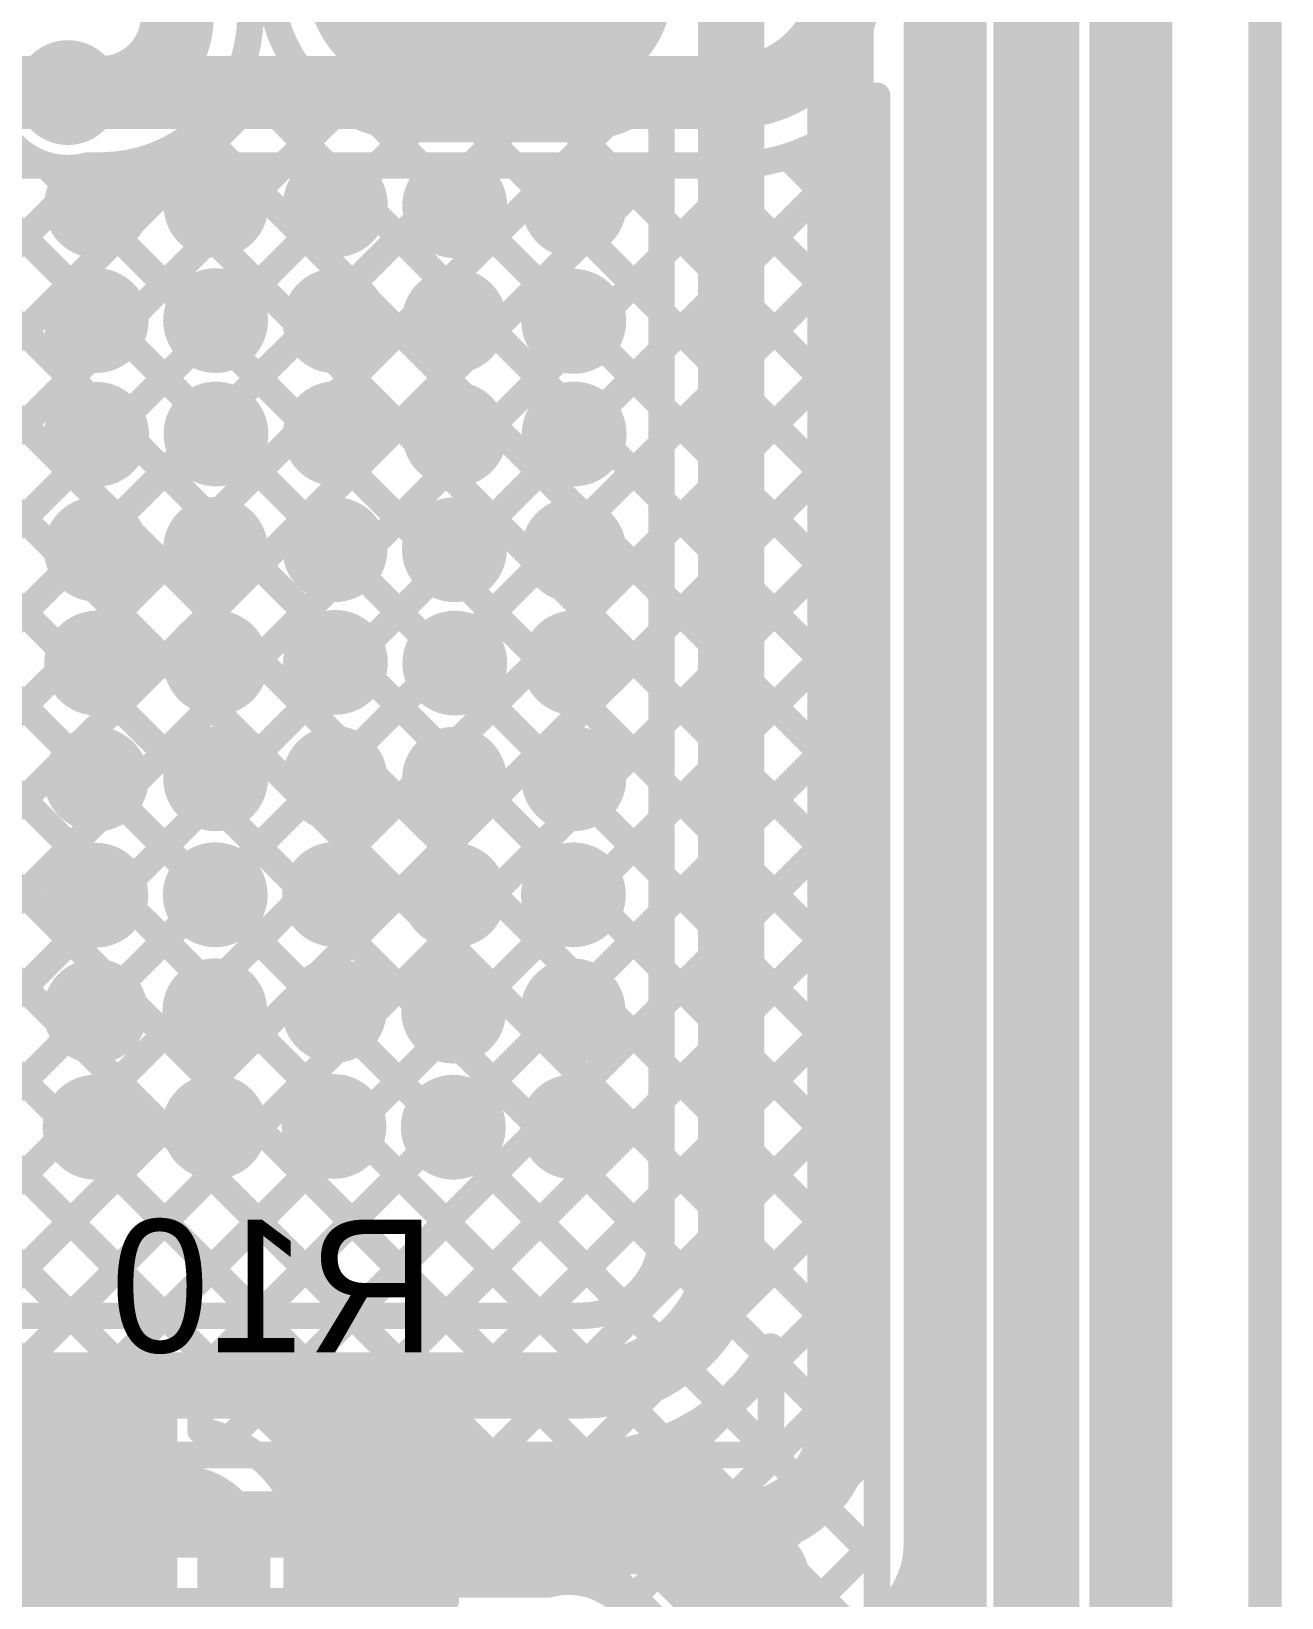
# Model space of a CAD drawing. Header units: millimetres. Extents: x 3.06 to 5.82, y 1.29 to 3.84.
# Drawn here: x 5.447 to 5.824, y 2.008 to 2.4805 of the extents above; entities that cross this region are included whole.
import ezdxf

# ---------------------------------------------------------------- set-up
doc = ezdxf.new("R2010")
doc.units = ezdxf.units.MM
doc.header["$MEASUREMENT"] = 0
for name, color, linetype in [('BottomLayer', 5, 'Continuous'), ('BottomOverlay', 54, 'Continuous'), ('BottomPaste', 16, 'Continuous'), ('BottomSolder', 6, 'Continuous'), ('Mechanical13', 56, 'Continuous'), ('MultiLayer', 9, 'Continuous'), ('TopLayer', 1, 'Continuous'), ('TopSolder', 216, 'Continuous'), ('ViaHoleLayer', 16, 'Continuous')]:
    doc.layers.add(name, color=color, linetype=linetype)

# ---------------------------------------------------------------- blocks, each defined once
blk = doc.blocks.new('RES_0805_B_80')
at = {"layer": 'BottomLayer'}
for points in [[(-0.06, -0.025), (-0.02, -0.025), (-0.06, 0.025), (-0.02, 0.025)], [(0.02, -0.025), (0.06, -0.025), (0.02, 0.025), (0.06, 0.025)]]:
    blk.add_solid(points, dxfattribs=at)
at = {"layer": 'BottomOverlay', "const_width": 0.00787}
for points in [[(0.065, 0.03), (-0.065, 0.03)], [(-0.065, 0.03), (-0.065, -0.03)], [(0.065, 0.03), (0.065, -0.03)], [(0.065, -0.03), (-0.065, -0.03)]]:
    blk.add_lwpolyline(points, dxfattribs=at)
at = {"layer": 'BottomOverlay', "const_width": 0.00394}
for points in [[(-0.06697, 0.03, 1), (-0.06303, 0.03, 1)], [(-0.06697, 0.03, 1), (-0.06303, 0.03, 1)], [(0.06303, 0.03, 1), (0.06697, 0.03, 1)], [(0.06303, 0.03, 1), (0.06697, 0.03, 1)], [(-0.06697, -0.03, 1), (-0.06303, -0.03, 1)], [(-0.06697, -0.03, 1), (-0.06303, -0.03, 1)], [(0.06303, -0.03, 1), (0.06697, -0.03, 1)], [(0.06303, -0.03, 1), (0.06697, -0.03, 1)]]:
    blk.add_lwpolyline(points, format="xyb", close=True, dxfattribs=at)
at = {"layer": 'BottomPaste'}
for points in [[(-0.06, -0.025), (-0.02, -0.025), (-0.06, 0.025), (-0.02, 0.025)], [(0.02, -0.025), (0.06, -0.025), (0.02, 0.025), (0.06, 0.025)]]:
    blk.add_solid(points, dxfattribs=at)
at = {"layer": 'BottomSolder'}
for points in [[(-0.064, -0.029), (-0.016, -0.029), (-0.064, 0.029), (-0.016, 0.029)], [(0.016, -0.029), (0.064, -0.029), (0.016, 0.029), (0.064, 0.029)]]:
    blk.add_solid(points, dxfattribs=at)

msp = doc.modelspace()

# ---------------------------------------------------------------- linework, layer by layer
at = {"layer": 'BottomLayer'}
for points, const_width in [([(5.781, 1.775), (5.781, 3.438)], 0.02), ([(5.753, 1.864), (5.753, 3.37505)], 0.02), ([(5.724, 1.8746), (5.724, 3.259)], 0.022), ([(4.90254, 2.81907), (5.702, 2.01961)], 0.008), ([(4.88955, 2.80378), (5.702, 1.99132)], 0.008), ([(4.94371, 2.80618), (5.702, 2.04789)], 0.008), ([(4.97418, 2.804), (5.702, 2.07618)], 0.008), ([(4.87354, 2.7915), (5.702, 1.96304)], 0.008), ([(4.85423, 2.78252), (5.702, 1.93475)], 0.008), ([(4.83062, 2.77785), (5.59647, 2.012)], 0.008), ([(4.81082, 2.76936), (5.56819, 2.012)], 0.008), ([(4.79724, 2.75466), (5.4789, 2.073)], 0.008), ([(4.7896, 2.73402), (5.45062, 2.073)], 0.008), ([(5.33298, 2.47348), (5.702, 2.10446)], 0.008), ([(5.3632, 2.47155), (5.702, 2.13274)], 0.008), ([(5.39148, 2.47155), (5.702, 2.16103)], 0.008), ([(5.458, 2.462), (5.65758, 2.462)], 0.022), ([(5.702, 1.88371), (5.702, 2.46104)], 0.008), ([(5.24069, 1.988), (5.702, 2.44931)], 0.008), ([(5.69336, 2.45251), (5.702, 2.44387)], 0.008), ([(4.52217, 1.49575), (5.46642, 2.44)], 0.008), ([(4.53143, 1.47673), (5.4947, 2.44)], 0.008), ([(4.55105, 1.46806), (5.52299, 2.44)], 0.008), ([(4.57927, 1.468), (5.55127, 2.44)], 0.008), ([(4.60756, 1.468), (5.57956, 2.44)], 0.008), ([(4.63584, 1.468), (5.60784, 2.44)], 0.008), ([(4.66412, 1.468), (5.63612, 2.44)], 0.008), ([(5.19686, 1.97245), (5.66487, 2.44047)], 0.008), ([(5.45103, 2.44028), (5.702, 2.18931)], 0.008), ([(5.46403, 2.44), (5.65758, 2.44)], 0.008), ([(5.4796, 2.44), (5.702, 2.2176)], 0.008), ([(5.50788, 2.44), (5.702, 2.24588)], 0.008), ([(5.53617, 2.44), (5.702, 2.27417)], 0.008), ([(5.56445, 2.44), (5.702, 2.30245)], 0.008), ([(5.59273, 2.44), (5.702, 2.33073)], 0.008), ([(5.62102, 2.44), (5.702, 2.35902)], 0.008), ([(5.6493, 2.44), (5.702, 2.3873)], 0.008), ([(5.67491, 2.44268), (5.702, 2.41559)], 0.008), ([(5.28298, 2.002), (5.702, 2.42102)], 0.008), ([(5.31126, 2.002), (5.702, 2.39274)], 0.008), ([(5.33955, 2.002), (5.702, 2.36445)], 0.008), ([(5.43883, 2.073), (5.702, 2.33617)], 0.008), ([(5.46711, 2.073), (5.702, 2.30789)], 0.008), ([(5.4954, 2.073), (5.702, 2.2796)], 0.008), ([(5.50655, 2.05587), (5.702, 2.25132)], 0.008), ([(5.52236, 2.04339), (5.702, 2.22303)], 0.008), ([(5.52993, 2.02268), (5.702, 2.19475)], 0.008), ([(5.54754, 2.012), (5.702, 2.16646)], 0.008), ([(5.57582, 2.012), (5.702, 2.13818)], 0.008), ([(5.60446, 2.01235), (5.702, 2.1099)], 0.008), ([(5.62581, 2.00542), (5.702, 2.08161)], 0.008), ([(5.436, 2.073), (5.498, 2.073)], 0.008), ([(5.498, 2.05842), (5.498, 2.073)], 0.008), ([(5.63016, 1.98149), (5.702, 2.05333)], 0.008), ([(5.549, 2.035), (5.639, 2.035)], 0.04), ([(5.639, 2.035), (5.662, 2.012)], 0.04), ([(5.467, 2.037), (5.49131, 2.037)], 0.022), ([(5.662, 1.918), (5.662, 2.012)], 0.04), ([(5.508, 2.004), (5.508, 2.02031)], 0.022), ([(5.614, 1.93704), (5.702, 2.02504)], 0.008), ([(5.52997, 2.02194), (5.5399, 2.012)], 0.008), ([(5.53, 2.012), (5.53, 2.02031)], 0.008), ([(5.53, 2.012), (5.60297, 2.012)], 0.008)]:
    msp.add_lwpolyline(points, dxfattribs=dict(at, const_width=const_width))
for points, const_width in [([(5.693, 2.49742, -0.414214), (5.65758, 2.462)], 0.022), ([(5.46403, 2.44, -0.637499), (5.43728, 2.47155)], 0.008), ([(5.702, 2.46104, -0.224804), (5.65758, 2.44)], 0.008), ([(5.498, 2.05842, -0.364179), (5.53, 2.02031)], 0.008), ([(5.49131, 2.037, -0.414214), (5.508, 2.02031)], 0.022), ([(5.549, 2.035, -0.414214), (5.547, 2.037)], 0.022), ([(5.522, 1.99, -0.414214), (5.508, 2.004)], 0.022), ([(5.60297, 2.012, -0.494904), (5.63181, 1.99)], 0.008)]:
    msp.add_lwpolyline(points, format="xyb", dxfattribs=dict(at, const_width=const_width))
for points, const_width in [([(5.45209, 2.462, 1), (5.46391, 2.462, 1)], 0.01181), ([(5.4525, 2.462, 1), (5.4635, 2.462, 1)], 0.011), ([(5.65208, 2.462, 1), (5.66308, 2.462, 1)], 0.011), ([(5.65208, 2.462, 1), (5.66308, 2.462, 1)], 0.011), ([(5.7, 2.46104, 1), (5.704, 2.46104, 1)], 0.004), ([(5.7, 2.46104, 1), (5.704, 2.46104, 1)], 0.004), ([(5.69136, 2.45251, 1), (5.69536, 2.45251, 1)], 0.004), ([(5.7, 2.44931, 1), (5.704, 2.44931, 1)], 0.004), ([(5.7, 2.44387, 1), (5.704, 2.44387, 1)], 0.004), ([(5.44903, 2.44028, 1), (5.45303, 2.44028, 1)], 0.004), ([(5.46203, 2.44, 1), (5.46603, 2.44, 1)], 0.004), ([(5.46203, 2.44, 1), (5.46603, 2.44, 1)], 0.004), ([(5.46442, 2.44, 1), (5.46842, 2.44, 1)], 0.004), ([(5.4776, 2.44, 1), (5.4816, 2.44, 1)], 0.004), ([(5.4927, 2.44, 1), (5.4967, 2.44, 1)], 0.004), ([(5.50588, 2.44, 1), (5.50988, 2.44, 1)], 0.004), ([(5.52099, 2.44, 1), (5.52499, 2.44, 1)], 0.004), ([(5.53417, 2.44, 1), (5.53817, 2.44, 1)], 0.004), ([(5.54927, 2.44, 1), (5.55327, 2.44, 1)], 0.004), ([(5.56245, 2.44, 1), (5.56645, 2.44, 1)], 0.004), ([(5.57756, 2.44, 1), (5.58156, 2.44, 1)], 0.004), ([(5.59073, 2.44, 1), (5.59473, 2.44, 1)], 0.004), ([(5.60584, 2.44, 1), (5.60984, 2.44, 1)], 0.004), ([(5.61902, 2.44, 1), (5.62302, 2.44, 1)], 0.004), ([(5.63412, 2.44, 1), (5.63812, 2.44, 1)], 0.004), ([(5.6473, 2.44, 1), (5.6513, 2.44, 1)], 0.004), ([(5.65558, 2.44, 1), (5.65958, 2.44, 1)], 0.004), ([(5.65558, 2.44, 1), (5.65958, 2.44, 1)], 0.004), ([(5.66287, 2.44047, 1), (5.66687, 2.44047, 1)], 0.004), ([(5.67291, 2.44268, 1), (5.67691, 2.44268, 1)], 0.004), ([(5.46074, 2.42788, 1), (5.47256, 2.42788, 1)], 0.01181), ([(5.49674, 2.42799, 1), (5.50856, 2.42799, 1)], 0.01181), ([(5.53274, 2.42811, 1), (5.54456, 2.42811, 1)], 0.01181), ([(5.56874, 2.42788, 1), (5.58056, 2.42788, 1)], 0.01181), ([(5.60474, 2.42799, 1), (5.61656, 2.42799, 1)], 0.01181), ([(5.7, 2.42102, 1), (5.704, 2.42102, 1)], 0.004), ([(5.7, 2.41559, 1), (5.704, 2.41559, 1)], 0.004), ([(5.46063, 2.39322, 1), (5.47244, 2.39322, 1)], 0.01181), ([(5.49663, 2.39322, 1), (5.50844, 2.39322, 1)], 0.01181), ([(5.53263, 2.39311, 1), (5.54444, 2.39311, 1)], 0.01181), ([(5.56863, 2.39311, 1), (5.58044, 2.39311, 1)], 0.01181), ([(5.60463, 2.39299, 1), (5.61644, 2.39299, 1)], 0.01181), ([(5.7, 2.39274, 1), (5.704, 2.39274, 1)], 0.004), ([(5.7, 2.3873, 1), (5.704, 2.3873, 1)], 0.004), ([(5.46075, 2.35889, 1), (5.47256, 2.35889, 1)], 0.01181), ([(5.49675, 2.359, 1), (5.50856, 2.359, 1)], 0.01181), ([(5.53275, 2.35911, 1), (5.54456, 2.35911, 1)], 0.01181), ([(5.56875, 2.35889, 1), (5.58056, 2.35889, 1)], 0.01181), ([(5.60475, 2.359, 1), (5.61656, 2.359, 1)], 0.01181), ([(5.7, 2.36445, 1), (5.704, 2.36445, 1)], 0.004), ([(5.7, 2.35902, 1), (5.704, 2.35902, 1)], 0.004), ([(5.7, 2.33617, 1), (5.704, 2.33617, 1)], 0.004), ([(5.46064, 2.32422, 1), (5.47245, 2.32422, 1)], 0.01181), ([(5.49664, 2.32422, 1), (5.50845, 2.32422, 1)], 0.01181), ([(5.53264, 2.32411, 1), (5.54445, 2.32411, 1)], 0.01181), ([(5.56864, 2.32411, 1), (5.58045, 2.32411, 1)], 0.01181), ([(5.60464, 2.324, 1), (5.61645, 2.324, 1)], 0.01181), ([(5.7, 2.33073, 1), (5.704, 2.33073, 1)], 0.004), ([(5.7, 2.30789, 1), (5.704, 2.30789, 1)], 0.004), ([(5.7, 2.30245, 1), (5.704, 2.30245, 1)], 0.004), ([(5.46076, 2.28989, 1), (5.47257, 2.28989, 1)], 0.01181), ([(5.49676, 2.29, 1), (5.50857, 2.29, 1)], 0.01181), ([(5.53276, 2.29011, 1), (5.54457, 2.29011, 1)], 0.01181), ([(5.56876, 2.28989, 1), (5.58057, 2.28989, 1)], 0.01181), ([(5.60476, 2.29, 1), (5.61657, 2.29, 1)], 0.01181), ([(5.7, 2.2796, 1), (5.704, 2.2796, 1)], 0.004), ([(5.7, 2.27417, 1), (5.704, 2.27417, 1)], 0.004), ([(5.46064, 2.25489, 1), (5.47245, 2.25489, 1)], 0.01181), ([(5.49664, 2.255, 1), (5.50845, 2.255, 1)], 0.01181), ([(5.53264, 2.25511, 1), (5.54445, 2.25511, 1)], 0.01181), ([(5.56864, 2.25489, 1), (5.58045, 2.25489, 1)], 0.01181), ([(5.60464, 2.255, 1), (5.61645, 2.255, 1)], 0.01181), ([(5.7, 2.25132, 1), (5.704, 2.25132, 1)], 0.004), ([(5.7, 2.24588, 1), (5.704, 2.24588, 1)], 0.004), ([(5.46053, 2.21989, 1), (5.47234, 2.21989, 1)], 0.01181), ([(5.49653, 2.22, 1), (5.50834, 2.22, 1)], 0.01181), ([(5.53253, 2.22011, 1), (5.54434, 2.22011, 1)], 0.01181), ([(5.56853, 2.21989, 1), (5.58034, 2.21989, 1)], 0.01181), ([(5.60453, 2.22, 1), (5.61634, 2.22, 1)], 0.01181), ([(5.7, 2.22303, 1), (5.704, 2.22303, 1)], 0.004), ([(5.7, 2.2176, 1), (5.704, 2.2176, 1)], 0.004), ([(5.7, 2.19475, 1), (5.704, 2.19475, 1)], 0.004), ([(5.46042, 2.18489, 1), (5.47223, 2.18489, 1)], 0.01181), ([(5.49642, 2.185, 1), (5.50823, 2.185, 1)], 0.01181), ([(5.53242, 2.18511, 1), (5.54423, 2.18511, 1)], 0.01181), ([(5.56842, 2.18489, 1), (5.58023, 2.18489, 1)], 0.01181), ([(5.60442, 2.185, 1), (5.61623, 2.185, 1)], 0.01181), ([(5.7, 2.18931, 1), (5.704, 2.18931, 1)], 0.004), ([(5.7, 2.16646, 1), (5.704, 2.16646, 1)], 0.004), ([(5.7, 2.16103, 1), (5.704, 2.16103, 1)], 0.004), ([(5.46031, 2.14989, 1), (5.47212, 2.14989, 1)], 0.01181), ([(5.49631, 2.15, 1), (5.50812, 2.15, 1)], 0.01181), ([(5.53231, 2.15011, 1), (5.54412, 2.15011, 1)], 0.01181), ([(5.56831, 2.14989, 1), (5.58012, 2.14989, 1)], 0.01181), ([(5.60431, 2.15, 1), (5.61612, 2.15, 1)], 0.01181), ([(5.7, 2.13818, 1), (5.704, 2.13818, 1)], 0.004), ([(5.7, 2.13274, 1), (5.704, 2.13274, 1)], 0.004), ([(5.7, 2.1099, 1), (5.704, 2.1099, 1)], 0.004), ([(5.7, 2.10446, 1), (5.704, 2.10446, 1)], 0.004), ([(5.7, 2.08161, 1), (5.704, 2.08161, 1)], 0.004), ([(5.7, 2.07618, 1), (5.704, 2.07618, 1)], 0.004), ([(5.44862, 2.073, 1), (5.45262, 2.073, 1)], 0.004), ([(5.46511, 2.073, 1), (5.46911, 2.073, 1)], 0.004), ([(5.4769, 2.073, 1), (5.4809, 2.073, 1)], 0.004), ([(5.4934, 2.073, 1), (5.4974, 2.073, 1)], 0.004), ([(5.496, 2.073, 1), (5.5, 2.073, 1)], 0.004), ([(5.496, 2.073, 1), (5.5, 2.073, 1)], 0.004), ([(5.496, 2.05842, 1), (5.5, 2.05842, 1)], 0.004), ([(5.496, 2.05842, 1), (5.5, 2.05842, 1)], 0.004), ([(5.50455, 2.05587, 1), (5.50855, 2.05587, 1)], 0.004), ([(5.7, 2.05333, 1), (5.704, 2.05333, 1)], 0.004), ([(5.539, 2.035, 1), (5.559, 2.035, 1)], 0.02), ([(5.629, 2.035, 1), (5.649, 2.035, 1)], 0.02), ([(5.629, 2.035, 1), (5.649, 2.035, 1)], 0.02), ([(5.7, 2.04789, 1), (5.704, 2.04789, 1)], 0.004), ([(5.4615, 2.037, 1), (5.4725, 2.037, 1)], 0.011), ([(5.48581, 2.037, 1), (5.49681, 2.037, 1)], 0.011), ([(5.48581, 2.037, 1), (5.49681, 2.037, 1)], 0.011), ([(5.52036, 2.04339, 1), (5.52436, 2.04339, 1)], 0.004), ([(5.5415, 2.037, 1), (5.5525, 2.037, 1)], 0.011), ([(5.5435, 2.035, 1), (5.5545, 2.035, 1)], 0.011), ([(5.652, 2.012, 1), (5.672, 2.012, 1)], 0.02), ([(5.652, 2.012, 1), (5.672, 2.012, 1)], 0.02), ([(5.5025, 2.02031, 1), (5.5135, 2.02031, 1)], 0.011), ([(5.5025, 2.02031, 1), (5.5135, 2.02031, 1)], 0.011), ([(5.7, 2.02504, 1), (5.704, 2.02504, 1)], 0.004), ([(5.52793, 2.02268, 1), (5.53193, 2.02268, 1)], 0.004), ([(5.52797, 2.02194, 1), (5.53197, 2.02194, 1)], 0.004), ([(5.528, 2.02031, 1), (5.532, 2.02031, 1)], 0.004), ([(5.528, 2.02031, 1), (5.532, 2.02031, 1)], 0.004), ([(5.7, 2.01961, 1), (5.704, 2.01961, 1)], 0.004), ([(5.5025, 2.004, 1), (5.5135, 2.004, 1)], 0.011), ([(5.5025, 2.004, 1), (5.5135, 2.004, 1)], 0.011), ([(5.528, 2.012, 1), (5.532, 2.012, 1)], 0.004), ([(5.528, 2.012, 1), (5.532, 2.012, 1)], 0.004), ([(5.5379, 2.012, 1), (5.5419, 2.012, 1)], 0.004), ([(5.54554, 2.012, 1), (5.54954, 2.012, 1)], 0.004), ([(5.56619, 2.012, 1), (5.57019, 2.012, 1)], 0.004), ([(5.57382, 2.012, 1), (5.57782, 2.012, 1)], 0.004), ([(5.59447, 2.012, 1), (5.59847, 2.012, 1)], 0.004), ([(5.60097, 2.012, 1), (5.60497, 2.012, 1)], 0.004), ([(5.60097, 2.012, 1), (5.60497, 2.012, 1)], 0.004), ([(5.60246, 2.01235, 1), (5.60646, 2.01235, 1)], 0.004), ([(5.62381, 2.00542, 1), (5.62781, 2.00542, 1)], 0.004)]:
    msp.add_lwpolyline(points, format="xyb", close=True, dxfattribs=dict(at, const_width=const_width))
at = {"layer": 'BottomSolder', "const_width": 0.01581}
for points in [[(5.45009, 2.462, 1), (5.46591, 2.462, 1)], [(5.45874, 2.42788, 1), (5.47456, 2.42788, 1)], [(5.49474, 2.42799, 1), (5.51056, 2.42799, 1)], [(5.53074, 2.42811, 1), (5.54656, 2.42811, 1)], [(5.56674, 2.42788, 1), (5.58256, 2.42788, 1)], [(5.60274, 2.42799, 1), (5.61856, 2.42799, 1)], [(5.45863, 2.39322, 1), (5.47444, 2.39322, 1)], [(5.49463, 2.39322, 1), (5.51044, 2.39322, 1)], [(5.53063, 2.39311, 1), (5.54644, 2.39311, 1)], [(5.56663, 2.39311, 1), (5.58244, 2.39311, 1)], [(5.60263, 2.39299, 1), (5.61844, 2.39299, 1)], [(5.45875, 2.35889, 1), (5.47456, 2.35889, 1)], [(5.49475, 2.359, 1), (5.51056, 2.359, 1)], [(5.53075, 2.35911, 1), (5.54656, 2.35911, 1)], [(5.56675, 2.35889, 1), (5.58256, 2.35889, 1)], [(5.60275, 2.359, 1), (5.61856, 2.359, 1)], [(5.45864, 2.32422, 1), (5.47445, 2.32422, 1)], [(5.49464, 2.32422, 1), (5.51045, 2.32422, 1)], [(5.53064, 2.32411, 1), (5.54645, 2.32411, 1)], [(5.56664, 2.32411, 1), (5.58245, 2.32411, 1)], [(5.60264, 2.324, 1), (5.61845, 2.324, 1)], [(5.49476, 2.29, 1), (5.51057, 2.29, 1)], [(5.53076, 2.29011, 1), (5.54657, 2.29011, 1)], [(5.60276, 2.29, 1), (5.61857, 2.29, 1)], [(5.45876, 2.28989, 1), (5.47457, 2.28989, 1)], [(5.56676, 2.28989, 1), (5.58257, 2.28989, 1)], [(5.45864, 2.25489, 1), (5.47445, 2.25489, 1)], [(5.49464, 2.255, 1), (5.51045, 2.255, 1)], [(5.53064, 2.25511, 1), (5.54645, 2.25511, 1)], [(5.56664, 2.25489, 1), (5.58245, 2.25489, 1)], [(5.60264, 2.255, 1), (5.61845, 2.255, 1)], [(5.45853, 2.21989, 1), (5.47434, 2.21989, 1)], [(5.49453, 2.22, 1), (5.51034, 2.22, 1)], [(5.53053, 2.22011, 1), (5.54634, 2.22011, 1)], [(5.56653, 2.21989, 1), (5.58234, 2.21989, 1)], [(5.60253, 2.22, 1), (5.61834, 2.22, 1)], [(5.45842, 2.18489, 1), (5.47423, 2.18489, 1)], [(5.49442, 2.185, 1), (5.51023, 2.185, 1)], [(5.53042, 2.18511, 1), (5.54623, 2.18511, 1)], [(5.56642, 2.18489, 1), (5.58223, 2.18489, 1)], [(5.60242, 2.185, 1), (5.61823, 2.185, 1)], [(5.45831, 2.14989, 1), (5.47412, 2.14989, 1)], [(5.49431, 2.15, 1), (5.51012, 2.15, 1)], [(5.53031, 2.15011, 1), (5.54612, 2.15011, 1)], [(5.56631, 2.14989, 1), (5.58212, 2.14989, 1)], [(5.60231, 2.15, 1), (5.61812, 2.15, 1)]]:
    msp.add_lwpolyline(points, format="xyb", close=True, dxfattribs=at)
at = {"layer": 'Mechanical13', "const_width": 0.01}
msp.add_lwpolyline([(5.81898, 1.29131), (5.81898, 3.811)], dxfattribs=at)
at = {"layer": 'MultiLayer', "const_width": 0.01181}
for points in [[(5.45209, 2.462, 1), (5.46391, 2.462, 1)], [(5.46074, 2.42788, 1), (5.47256, 2.42788, 1)], [(5.49674, 2.42799, 1), (5.50856, 2.42799, 1)], [(5.53274, 2.42811, 1), (5.54456, 2.42811, 1)], [(5.56874, 2.42788, 1), (5.58056, 2.42788, 1)], [(5.60474, 2.42799, 1), (5.61656, 2.42799, 1)], [(5.46063, 2.39322, 1), (5.47244, 2.39322, 1)], [(5.49663, 2.39322, 1), (5.50844, 2.39322, 1)], [(5.53263, 2.39311, 1), (5.54444, 2.39311, 1)], [(5.56863, 2.39311, 1), (5.58044, 2.39311, 1)], [(5.60463, 2.39299, 1), (5.61644, 2.39299, 1)], [(5.46075, 2.35889, 1), (5.47256, 2.35889, 1)], [(5.49675, 2.359, 1), (5.50856, 2.359, 1)], [(5.53275, 2.35911, 1), (5.54456, 2.35911, 1)], [(5.56875, 2.35889, 1), (5.58056, 2.35889, 1)], [(5.60475, 2.359, 1), (5.61656, 2.359, 1)], [(5.46064, 2.32422, 1), (5.47245, 2.32422, 1)], [(5.49664, 2.32422, 1), (5.50845, 2.32422, 1)], [(5.53264, 2.32411, 1), (5.54445, 2.32411, 1)], [(5.56864, 2.32411, 1), (5.58045, 2.32411, 1)], [(5.60464, 2.324, 1), (5.61645, 2.324, 1)], [(5.46076, 2.28989, 1), (5.47257, 2.28989, 1)], [(5.49676, 2.29, 1), (5.50857, 2.29, 1)], [(5.53276, 2.29011, 1), (5.54457, 2.29011, 1)], [(5.56876, 2.28989, 1), (5.58057, 2.28989, 1)], [(5.60476, 2.29, 1), (5.61657, 2.29, 1)], [(5.46064, 2.25489, 1), (5.47245, 2.25489, 1)], [(5.49664, 2.255, 1), (5.50845, 2.255, 1)], [(5.53264, 2.25511, 1), (5.54445, 2.25511, 1)], [(5.56864, 2.25489, 1), (5.58045, 2.25489, 1)], [(5.60464, 2.255, 1), (5.61645, 2.255, 1)], [(5.46053, 2.21989, 1), (5.47234, 2.21989, 1)], [(5.49653, 2.22, 1), (5.50834, 2.22, 1)], [(5.53253, 2.22011, 1), (5.54434, 2.22011, 1)], [(5.56853, 2.21989, 1), (5.58034, 2.21989, 1)], [(5.60453, 2.22, 1), (5.61634, 2.22, 1)], [(5.46042, 2.18489, 1), (5.47223, 2.18489, 1)], [(5.49642, 2.185, 1), (5.50823, 2.185, 1)], [(5.53242, 2.18511, 1), (5.54423, 2.18511, 1)], [(5.56842, 2.18489, 1), (5.58023, 2.18489, 1)], [(5.60442, 2.185, 1), (5.61623, 2.185, 1)], [(5.46031, 2.14989, 1), (5.47212, 2.14989, 1)], [(5.49631, 2.15, 1), (5.50812, 2.15, 1)], [(5.53231, 2.15011, 1), (5.54412, 2.15011, 1)], [(5.56831, 2.14989, 1), (5.58012, 2.14989, 1)], [(5.60431, 2.15, 1), (5.61612, 2.15, 1)]]:
    msp.add_lwpolyline(points, format="xyb", close=True, dxfattribs=at)
at = {"layer": 'TopLayer'}
for points, const_width in [([(5.776, 1.81727), (5.776, 3.43268)], 0.02), ([(5.747, 1.848), (5.747, 3.134)], 0.02), ([(5.72, 2.02418), (5.72, 3.08151)], 0.02), ([(5.691, 2.061), (5.691, 2.9751)], 0.02), ([(5.658, 2.117), (5.658, 2.757)], 0.02), ([(5.491, 2.48494), (5.491, 2.545)], 0.022), ([(5.513, 2.49145), (5.52068, 2.48377)], 0.008), ([(5.56394, 2.473), (5.60965, 2.473)], 0.022), ([(4.57022, 2.462), (5.458, 2.462)], 0.022), ([(5.1477, 2.093), (5.52622, 2.47152)], 0.008), ([(5.458, 2.462), (5.46806, 2.462)], 0.022), ([(5.50923, 2.46693), (5.637, 2.33917)], 0.008), ([(5.637, 2.117), (5.637, 2.46134)], 0.008), ([(5.17599, 2.093), (5.54055, 2.45757)], 0.008), ([(5.63184, 2.45746), (5.637, 2.4523)], 0.008), ([(5.20427, 2.093), (5.5623, 2.45103)], 0.008), ([(5.23256, 2.093), (5.59056, 2.451)], 0.008), ([(5.26084, 2.093), (5.62021, 2.45237)], 0.008), ([(5.49717, 2.45071), (5.637, 2.31088)], 0.008), ([(5.55177, 2.45268), (5.637, 2.36745)], 0.008), ([(5.56394, 2.451), (5.60965, 2.451)], 0.008), ([(5.58173, 2.451), (5.637, 2.39573)], 0.008), ([(5.61002, 2.451), (5.637, 2.42402)], 0.008), ([(4.57022, 2.44), (5.45197, 2.44)], 0.008), ([(5.1119, 2.44), (5.4589, 2.093)], 0.008), ([(5.11942, 2.093), (5.46642, 2.44)], 0.008), ([(5.14019, 2.44), (5.48719, 2.093)], 0.008), ([(5.16847, 2.44), (5.51547, 2.093)], 0.008), ([(5.19675, 2.44), (5.54375, 2.093)], 0.008), ([(5.22504, 2.44), (5.57204, 2.093)], 0.008), ([(5.25332, 2.44), (5.60032, 2.093)], 0.008), ([(5.28161, 2.44), (5.62525, 2.09636)], 0.008), ([(5.28912, 2.093), (5.637, 2.44088)], 0.008), ([(5.30989, 2.44), (5.6367, 2.11319)], 0.008), ([(5.33818, 2.44), (5.637, 2.14118)], 0.008), ([(5.36646, 2.44), (5.637, 2.16946)], 0.008), ([(5.39474, 2.44), (5.637, 2.19774)], 0.008), ([(5.42303, 2.44), (5.637, 2.22603)], 0.008), ([(5.45131, 2.44), (5.637, 2.25431)], 0.008), ([(5.46403, 2.44), (5.46806, 2.44)], 0.008), ([(5.47839, 2.4412), (5.637, 2.2826)], 0.008), ([(5.31741, 2.093), (5.637, 2.41259)], 0.008), ([(5.34569, 2.093), (5.637, 2.38431)], 0.008), ([(5.37398, 2.093), (5.637, 2.35602)], 0.008), ([(5.40226, 2.093), (5.637, 2.32774)], 0.008), ([(5.43055, 2.093), (5.637, 2.29945)], 0.008), ([(5.45883, 2.093), (5.637, 2.27117)], 0.008), ([(5.48711, 2.093), (5.637, 2.24289)], 0.008), ([(5.5154, 2.093), (5.637, 2.2146)], 0.008), ([(5.54368, 2.093), (5.637, 2.18632)], 0.008), ([(5.57197, 2.093), (5.637, 2.15803)], 0.008), ([(5.60025, 2.093), (5.637, 2.12975)], 0.008), ([(5.039, 2.093), (5.613, 2.093)], 0.008), ([(5.67, 2.061), (5.67, 2.08373)], 0.008), ([(5.039, 2.072), (5.613, 2.072)], 0.02), ([(5.6431, 2.051), (5.67, 2.0779)], 0.008), ([(5.65528, 2.06632), (5.66737, 2.05424)], 0.008), ([(5.63758, 2.05575), (5.64232, 2.051)], 0.008), ([(5.22057, 2.051), (5.613, 2.051)], 0.008), ([(5.22057, 2.051), (5.613, 2.051)], 0.008), ([(5.613, 2.051), (5.66, 2.051)], 0.008), ([(5.22057, 2.03), (5.66, 2.03)], 0.02)]:
    msp.add_lwpolyline(points, dxfattribs=dict(at, const_width=const_width))
for points, const_width in [([(5.56394, 2.473, -0.414214), (5.541, 2.49594)], 0.022), ([(5.56394, 2.451, -0.414214), (5.519, 2.49594)], 0.008), ([(5.629, 2.49235, -0.414214), (5.60965, 2.473)], 0.022), ([(5.491, 2.48494, -0.414214), (5.46806, 2.462)], 0.022), ([(5.513, 2.48494, -0.414214), (5.46806, 2.44)], 0.008), ([(5.637, 2.46134, -0.182668), (5.60965, 2.451)], 0.008), ([(5.46403, 2.44, -0.13453), (5.45197, 2.44)], 0.008), ([(5.658, 2.117, -0.414214), (5.613, 2.072)], 0.02), ([(5.637, 2.117, -0.414214), (5.613, 2.093)], 0.008), ([(5.67, 2.08373, -0.266675), (5.613, 2.051)], 0.008), ([(5.691, 2.061, -0.414214), (5.66, 2.03)], 0.02), ([(5.67, 2.061, -0.414214), (5.66, 2.051)], 0.008), ([(5.72, 2.02418, -0.414214), (5.68639, 1.99057)], 0.02)]:
    msp.add_lwpolyline(points, format="xyb", dxfattribs=dict(at, const_width=const_width))
for points, const_width in [([(5.4855, 2.48494, 1), (5.4965, 2.48494, 1)], 0.011), ([(5.4855, 2.48494, 1), (5.4965, 2.48494, 1)], 0.011), ([(5.51868, 2.48377, 1), (5.52268, 2.48377, 1)], 0.004), ([(5.55844, 2.473, 1), (5.56944, 2.473, 1)], 0.011), ([(5.55844, 2.473, 1), (5.56944, 2.473, 1)], 0.011), ([(5.60415, 2.473, 1), (5.61515, 2.473, 1)], 0.011), ([(5.60415, 2.473, 1), (5.61515, 2.473, 1)], 0.011), ([(5.45209, 2.462, 1), (5.46391, 2.462, 1)], 0.01181), ([(5.4525, 2.462, 1), (5.4635, 2.462, 1)], 0.011), ([(5.4525, 2.462, 1), (5.4635, 2.462, 1)], 0.011), ([(5.46256, 2.462, 1), (5.47356, 2.462, 1)], 0.011), ([(5.46256, 2.462, 1), (5.47356, 2.462, 1)], 0.011), ([(5.52422, 2.47152, 1), (5.52822, 2.47152, 1)], 0.004), ([(5.50723, 2.46693, 1), (5.51123, 2.46693, 1)], 0.004), ([(5.635, 2.46134, 1), (5.639, 2.46134, 1)], 0.004), ([(5.635, 2.46134, 1), (5.639, 2.46134, 1)], 0.004), ([(5.53855, 2.45757, 1), (5.54255, 2.45757, 1)], 0.004), ([(5.62984, 2.45746, 1), (5.63384, 2.45746, 1)], 0.004), ([(5.49517, 2.45071, 1), (5.49917, 2.45071, 1)], 0.004), ([(5.54977, 2.45268, 1), (5.55377, 2.45268, 1)], 0.004), ([(5.5603, 2.45103, 1), (5.5643, 2.45103, 1)], 0.004), ([(5.56194, 2.451, 1), (5.56594, 2.451, 1)], 0.004), ([(5.56194, 2.451, 1), (5.56594, 2.451, 1)], 0.004), ([(5.57973, 2.451, 1), (5.58373, 2.451, 1)], 0.004), ([(5.58856, 2.451, 1), (5.59256, 2.451, 1)], 0.004), ([(5.60765, 2.451, 1), (5.61165, 2.451, 1)], 0.004), ([(5.60765, 2.451, 1), (5.61165, 2.451, 1)], 0.004), ([(5.60802, 2.451, 1), (5.61202, 2.451, 1)], 0.004), ([(5.61821, 2.45237, 1), (5.62221, 2.45237, 1)], 0.004), ([(5.635, 2.4523, 1), (5.639, 2.4523, 1)], 0.004), ([(5.44931, 2.44, 1), (5.45331, 2.44, 1)], 0.004), ([(5.44997, 2.44, 1), (5.45397, 2.44, 1)], 0.004), ([(5.44997, 2.44, 1), (5.45397, 2.44, 1)], 0.004), ([(5.46203, 2.44, 1), (5.46603, 2.44, 1)], 0.004), ([(5.46203, 2.44, 1), (5.46603, 2.44, 1)], 0.004), ([(5.46442, 2.44, 1), (5.46842, 2.44, 1)], 0.004), ([(5.46606, 2.44, 1), (5.47006, 2.44, 1)], 0.004), ([(5.46606, 2.44, 1), (5.47006, 2.44, 1)], 0.004), ([(5.47639, 2.4412, 1), (5.48039, 2.4412, 1)], 0.004), ([(5.635, 2.44088, 1), (5.639, 2.44088, 1)], 0.004), ([(5.46074, 2.42788, 1), (5.47256, 2.42788, 1)], 0.01181), ([(5.49674, 2.42799, 1), (5.50856, 2.42799, 1)], 0.01181), ([(5.53274, 2.42811, 1), (5.54456, 2.42811, 1)], 0.01181), ([(5.56874, 2.42788, 1), (5.58056, 2.42788, 1)], 0.01181), ([(5.60474, 2.42799, 1), (5.61656, 2.42799, 1)], 0.01181), ([(5.635, 2.42402, 1), (5.639, 2.42402, 1)], 0.004), ([(5.635, 2.41259, 1), (5.639, 2.41259, 1)], 0.004), ([(5.46063, 2.39322, 1), (5.47244, 2.39322, 1)], 0.01181), ([(5.49663, 2.39322, 1), (5.50844, 2.39322, 1)], 0.01181), ([(5.53263, 2.39311, 1), (5.54444, 2.39311, 1)], 0.01181), ([(5.56863, 2.39311, 1), (5.58044, 2.39311, 1)], 0.01181), ([(5.60463, 2.39299, 1), (5.61644, 2.39299, 1)], 0.01181), ([(5.635, 2.39573, 1), (5.639, 2.39573, 1)], 0.004), ([(5.635, 2.38431, 1), (5.639, 2.38431, 1)], 0.004), ([(5.46075, 2.35889, 1), (5.47256, 2.35889, 1)], 0.01181), ([(5.49675, 2.359, 1), (5.50856, 2.359, 1)], 0.01181), ([(5.53275, 2.35911, 1), (5.54456, 2.35911, 1)], 0.01181), ([(5.56875, 2.35889, 1), (5.58056, 2.35889, 1)], 0.01181), ([(5.60475, 2.359, 1), (5.61656, 2.359, 1)], 0.01181), ([(5.635, 2.36745, 1), (5.639, 2.36745, 1)], 0.004), ([(5.635, 2.35602, 1), (5.639, 2.35602, 1)], 0.004), ([(5.635, 2.33917, 1), (5.639, 2.33917, 1)], 0.004), ([(5.46064, 2.32422, 1), (5.47245, 2.32422, 1)], 0.01181), ([(5.49664, 2.32422, 1), (5.50845, 2.32422, 1)], 0.01181), ([(5.53264, 2.32411, 1), (5.54445, 2.32411, 1)], 0.01181), ([(5.56864, 2.32411, 1), (5.58045, 2.32411, 1)], 0.01181), ([(5.60464, 2.324, 1), (5.61645, 2.324, 1)], 0.01181), ([(5.635, 2.32774, 1), (5.639, 2.32774, 1)], 0.004), ([(5.635, 2.31088, 1), (5.639, 2.31088, 1)], 0.004), ([(5.46076, 2.28989, 1), (5.47257, 2.28989, 1)], 0.01181), ([(5.49676, 2.29, 1), (5.50857, 2.29, 1)], 0.01181), ([(5.53276, 2.29011, 1), (5.54457, 2.29011, 1)], 0.01181), ([(5.56876, 2.28989, 1), (5.58057, 2.28989, 1)], 0.01181), ([(5.60476, 2.29, 1), (5.61657, 2.29, 1)], 0.01181), ([(5.635, 2.29945, 1), (5.639, 2.29945, 1)], 0.004), ([(5.635, 2.2826, 1), (5.639, 2.2826, 1)], 0.004), ([(5.635, 2.27117, 1), (5.639, 2.27117, 1)], 0.004), ([(5.46064, 2.25489, 1), (5.47245, 2.25489, 1)], 0.01181), ([(5.49664, 2.255, 1), (5.50845, 2.255, 1)], 0.01181), ([(5.53264, 2.25511, 1), (5.54445, 2.25511, 1)], 0.01181), ([(5.56864, 2.25489, 1), (5.58045, 2.25489, 1)], 0.01181), ([(5.60464, 2.255, 1), (5.61645, 2.255, 1)], 0.01181), ([(5.635, 2.25431, 1), (5.639, 2.25431, 1)], 0.004), ([(5.635, 2.24289, 1), (5.639, 2.24289, 1)], 0.004), ([(5.46053, 2.21989, 1), (5.47234, 2.21989, 1)], 0.01181), ([(5.49653, 2.22, 1), (5.50834, 2.22, 1)], 0.01181), ([(5.53253, 2.22011, 1), (5.54434, 2.22011, 1)], 0.01181), ([(5.56853, 2.21989, 1), (5.58034, 2.21989, 1)], 0.01181), ([(5.60453, 2.22, 1), (5.61634, 2.22, 1)], 0.01181), ([(5.635, 2.22603, 1), (5.639, 2.22603, 1)], 0.004), ([(5.635, 2.2146, 1), (5.639, 2.2146, 1)], 0.004), ([(5.635, 2.19774, 1), (5.639, 2.19774, 1)], 0.004), ([(5.46042, 2.18489, 1), (5.47223, 2.18489, 1)], 0.01181), ([(5.49642, 2.185, 1), (5.50823, 2.185, 1)], 0.01181), ([(5.53242, 2.18511, 1), (5.54423, 2.18511, 1)], 0.01181), ([(5.56842, 2.18489, 1), (5.58023, 2.18489, 1)], 0.01181), ([(5.60442, 2.185, 1), (5.61623, 2.185, 1)], 0.01181), ([(5.635, 2.18632, 1), (5.639, 2.18632, 1)], 0.004), ([(5.635, 2.16946, 1), (5.639, 2.16946, 1)], 0.004), ([(5.46031, 2.14989, 1), (5.47212, 2.14989, 1)], 0.01181), ([(5.49631, 2.15, 1), (5.50812, 2.15, 1)], 0.01181), ([(5.53231, 2.15011, 1), (5.54412, 2.15011, 1)], 0.01181), ([(5.56831, 2.14989, 1), (5.58012, 2.14989, 1)], 0.01181), ([(5.60431, 2.15, 1), (5.61612, 2.15, 1)], 0.01181), ([(5.635, 2.15803, 1), (5.639, 2.15803, 1)], 0.004), ([(5.635, 2.14118, 1), (5.639, 2.14118, 1)], 0.004), ([(5.635, 2.12975, 1), (5.639, 2.12975, 1)], 0.004), ([(5.653, 2.117, 1), (5.663, 2.117, 1)], 0.01), ([(5.653, 2.117, 1), (5.663, 2.117, 1)], 0.01), ([(5.6347, 2.11319, 1), (5.6387, 2.11319, 1)], 0.004), ([(5.635, 2.117, 1), (5.639, 2.117, 1)], 0.004), ([(5.635, 2.117, 1), (5.639, 2.117, 1)], 0.004), ([(5.62325, 2.09636, 1), (5.62725, 2.09636, 1)], 0.004), ([(5.45683, 2.093, 1), (5.46083, 2.093, 1)], 0.004), ([(5.4569, 2.093, 1), (5.4609, 2.093, 1)], 0.004), ([(5.48511, 2.093, 1), (5.48911, 2.093, 1)], 0.004), ([(5.48519, 2.093, 1), (5.48919, 2.093, 1)], 0.004), ([(5.5134, 2.093, 1), (5.5174, 2.093, 1)], 0.004), ([(5.51347, 2.093, 1), (5.51747, 2.093, 1)], 0.004), ([(5.54168, 2.093, 1), (5.54568, 2.093, 1)], 0.004), ([(5.54175, 2.093, 1), (5.54575, 2.093, 1)], 0.004), ([(5.56997, 2.093, 1), (5.57397, 2.093, 1)], 0.004), ([(5.57004, 2.093, 1), (5.57404, 2.093, 1)], 0.004), ([(5.59825, 2.093, 1), (5.60225, 2.093, 1)], 0.004), ([(5.59832, 2.093, 1), (5.60232, 2.093, 1)], 0.004), ([(5.611, 2.093, 1), (5.615, 2.093, 1)], 0.004), ([(5.611, 2.093, 1), (5.615, 2.093, 1)], 0.004), ([(5.668, 2.08373, 1), (5.672, 2.08373, 1)], 0.004), ([(5.668, 2.08373, 1), (5.672, 2.08373, 1)], 0.004), ([(5.608, 2.072, 1), (5.618, 2.072, 1)], 0.01), ([(5.608, 2.072, 1), (5.618, 2.072, 1)], 0.01), ([(5.668, 2.0779, 1), (5.672, 2.0779, 1)], 0.004), ([(5.65328, 2.06632, 1), (5.65728, 2.06632, 1)], 0.004), ([(5.686, 2.061, 1), (5.696, 2.061, 1)], 0.01), ([(5.686, 2.061, 1), (5.696, 2.061, 1)], 0.01), ([(5.668, 2.061, 1), (5.672, 2.061, 1)], 0.004), ([(5.668, 2.061, 1), (5.672, 2.061, 1)], 0.004), ([(5.63558, 2.05575, 1), (5.63958, 2.05575, 1)], 0.004), ([(5.66537, 2.05424, 1), (5.66937, 2.05424, 1)], 0.004), ([(5.611, 2.051, 1), (5.615, 2.051, 1)], 0.004), ([(5.611, 2.051, 1), (5.615, 2.051, 1)], 0.004), ([(5.611, 2.051, 1), (5.615, 2.051, 1)], 0.004), ([(5.611, 2.051, 1), (5.615, 2.051, 1)], 0.004), ([(5.64032, 2.051, 1), (5.64432, 2.051, 1)], 0.004), ([(5.6411, 2.051, 1), (5.6451, 2.051, 1)], 0.004), ([(5.658, 2.051, 1), (5.662, 2.051, 1)], 0.004), ([(5.658, 2.051, 1), (5.662, 2.051, 1)], 0.004), ([(5.655, 2.03, 1), (5.665, 2.03, 1)], 0.01), ([(5.655, 2.03, 1), (5.665, 2.03, 1)], 0.01), ([(5.715, 2.02418, 1), (5.725, 2.02418, 1)], 0.01), ([(5.715, 2.02418, 1), (5.725, 2.02418, 1)], 0.01)]:
    msp.add_lwpolyline(points, format="xyb", close=True, dxfattribs=dict(at, const_width=const_width))
at = {"layer": 'TopSolder', "const_width": 0.01581}
for points in [[(5.45009, 2.462, 1), (5.46591, 2.462, 1)], [(5.45874, 2.42788, 1), (5.47456, 2.42788, 1)], [(5.49474, 2.42799, 1), (5.51056, 2.42799, 1)], [(5.53074, 2.42811, 1), (5.54656, 2.42811, 1)], [(5.56674, 2.42788, 1), (5.58256, 2.42788, 1)], [(5.60274, 2.42799, 1), (5.61856, 2.42799, 1)], [(5.45863, 2.39322, 1), (5.47444, 2.39322, 1)], [(5.49463, 2.39322, 1), (5.51044, 2.39322, 1)], [(5.53063, 2.39311, 1), (5.54644, 2.39311, 1)], [(5.56663, 2.39311, 1), (5.58244, 2.39311, 1)], [(5.60263, 2.39299, 1), (5.61844, 2.39299, 1)], [(5.45875, 2.35889, 1), (5.47456, 2.35889, 1)], [(5.49475, 2.359, 1), (5.51056, 2.359, 1)], [(5.53075, 2.35911, 1), (5.54656, 2.35911, 1)], [(5.56675, 2.35889, 1), (5.58256, 2.35889, 1)], [(5.60275, 2.359, 1), (5.61856, 2.359, 1)], [(5.45864, 2.32422, 1), (5.47445, 2.32422, 1)], [(5.49464, 2.32422, 1), (5.51045, 2.32422, 1)], [(5.53064, 2.32411, 1), (5.54645, 2.32411, 1)], [(5.56664, 2.32411, 1), (5.58245, 2.32411, 1)], [(5.60264, 2.324, 1), (5.61845, 2.324, 1)], [(5.49476, 2.29, 1), (5.51057, 2.29, 1)], [(5.53076, 2.29011, 1), (5.54657, 2.29011, 1)], [(5.60276, 2.29, 1), (5.61857, 2.29, 1)], [(5.45876, 2.28989, 1), (5.47457, 2.28989, 1)], [(5.56676, 2.28989, 1), (5.58257, 2.28989, 1)], [(5.45864, 2.25489, 1), (5.47445, 2.25489, 1)], [(5.49464, 2.255, 1), (5.51045, 2.255, 1)], [(5.53064, 2.25511, 1), (5.54645, 2.25511, 1)], [(5.56664, 2.25489, 1), (5.58245, 2.25489, 1)], [(5.60264, 2.255, 1), (5.61845, 2.255, 1)], [(5.45853, 2.21989, 1), (5.47434, 2.21989, 1)], [(5.49453, 2.22, 1), (5.51034, 2.22, 1)], [(5.53053, 2.22011, 1), (5.54634, 2.22011, 1)], [(5.56653, 2.21989, 1), (5.58234, 2.21989, 1)], [(5.60253, 2.22, 1), (5.61834, 2.22, 1)], [(5.45842, 2.18489, 1), (5.47423, 2.18489, 1)], [(5.49442, 2.185, 1), (5.51023, 2.185, 1)], [(5.53042, 2.18511, 1), (5.54623, 2.18511, 1)], [(5.56642, 2.18489, 1), (5.58223, 2.18489, 1)], [(5.60242, 2.185, 1), (5.61823, 2.185, 1)], [(5.45831, 2.14989, 1), (5.47412, 2.14989, 1)], [(5.49431, 2.15, 1), (5.51012, 2.15, 1)], [(5.53031, 2.15011, 1), (5.54612, 2.15011, 1)], [(5.56631, 2.14989, 1), (5.58212, 2.14989, 1)], [(5.60231, 2.15, 1), (5.61812, 2.15, 1)]]:
    msp.add_lwpolyline(points, format="xyb", close=True, dxfattribs=at)
at = {"layer": 'ViaHoleLayer', "const_width": 0.00787}
for points in [[(5.45406, 2.462, 1), (5.46194, 2.462, 1)], [(5.46271, 2.42788, 1), (5.47059, 2.42788, 1)], [(5.49871, 2.42799, 1), (5.50659, 2.42799, 1)], [(5.53471, 2.42811, 1), (5.54259, 2.42811, 1)], [(5.57071, 2.42788, 1), (5.57859, 2.42788, 1)], [(5.60671, 2.42799, 1), (5.61459, 2.42799, 1)], [(5.4626, 2.39322, 1), (5.47048, 2.39322, 1)], [(5.4986, 2.39322, 1), (5.50648, 2.39322, 1)], [(5.5346, 2.39311, 1), (5.54248, 2.39311, 1)], [(5.5706, 2.39311, 1), (5.57848, 2.39311, 1)], [(5.6066, 2.39299, 1), (5.61448, 2.39299, 1)], [(5.46272, 2.35889, 1), (5.47059, 2.35889, 1)], [(5.49872, 2.359, 1), (5.50659, 2.359, 1)], [(5.53472, 2.35911, 1), (5.54259, 2.35911, 1)], [(5.57072, 2.35889, 1), (5.57859, 2.35889, 1)], [(5.60672, 2.359, 1), (5.61459, 2.359, 1)], [(5.46261, 2.32422, 1), (5.47048, 2.32422, 1)], [(5.49861, 2.32422, 1), (5.50648, 2.32422, 1)], [(5.53461, 2.32411, 1), (5.54248, 2.32411, 1)], [(5.57061, 2.32411, 1), (5.57848, 2.32411, 1)], [(5.60661, 2.324, 1), (5.61448, 2.324, 1)], [(5.46272, 2.28989, 1), (5.4706, 2.28989, 1)], [(5.49872, 2.29, 1), (5.5066, 2.29, 1)], [(5.53472, 2.29011, 1), (5.5426, 2.29011, 1)], [(5.57072, 2.28989, 1), (5.5786, 2.28989, 1)], [(5.60672, 2.29, 1), (5.6146, 2.29, 1)], [(5.46261, 2.25489, 1), (5.47049, 2.25489, 1)], [(5.49861, 2.255, 1), (5.50649, 2.255, 1)], [(5.53461, 2.25511, 1), (5.54249, 2.25511, 1)], [(5.57061, 2.25489, 1), (5.57849, 2.25489, 1)], [(5.60661, 2.255, 1), (5.61449, 2.255, 1)], [(5.4625, 2.21989, 1), (5.47037, 2.21989, 1)], [(5.4985, 2.22, 1), (5.50637, 2.22, 1)], [(5.5345, 2.22011, 1), (5.54237, 2.22011, 1)], [(5.5705, 2.21989, 1), (5.57837, 2.21989, 1)], [(5.6065, 2.22, 1), (5.61437, 2.22, 1)], [(5.46239, 2.18489, 1), (5.47026, 2.18489, 1)], [(5.49839, 2.185, 1), (5.50626, 2.185, 1)], [(5.53439, 2.18511, 1), (5.54226, 2.18511, 1)], [(5.57039, 2.18489, 1), (5.57826, 2.18489, 1)], [(5.60639, 2.185, 1), (5.61426, 2.185, 1)], [(5.46228, 2.14989, 1), (5.47015, 2.14989, 1)], [(5.49828, 2.15, 1), (5.50615, 2.15, 1)], [(5.53428, 2.15011, 1), (5.54215, 2.15011, 1)], [(5.57028, 2.14989, 1), (5.57815, 2.14989, 1)], [(5.60628, 2.15, 1), (5.61415, 2.15, 1)]]:
    msp.add_lwpolyline(points, format="xyb", close=True, dxfattribs=at)

# ---------------------------------------------------------------- block references
at = {"rotation": 180}
msp.add_blockref('RES_0805_B_80', (5.507, 2.037), dxfattribs=at)

# ---------------------------------------------------------------- texts
at = {"layer": 'BottomOverlay', "text_generation_flag": 2}
msp.add_text('R10', height=0.04, dxfattribs=at).set_placement((5.569, 2.082))

doc.saveas('drawing.dxf')
